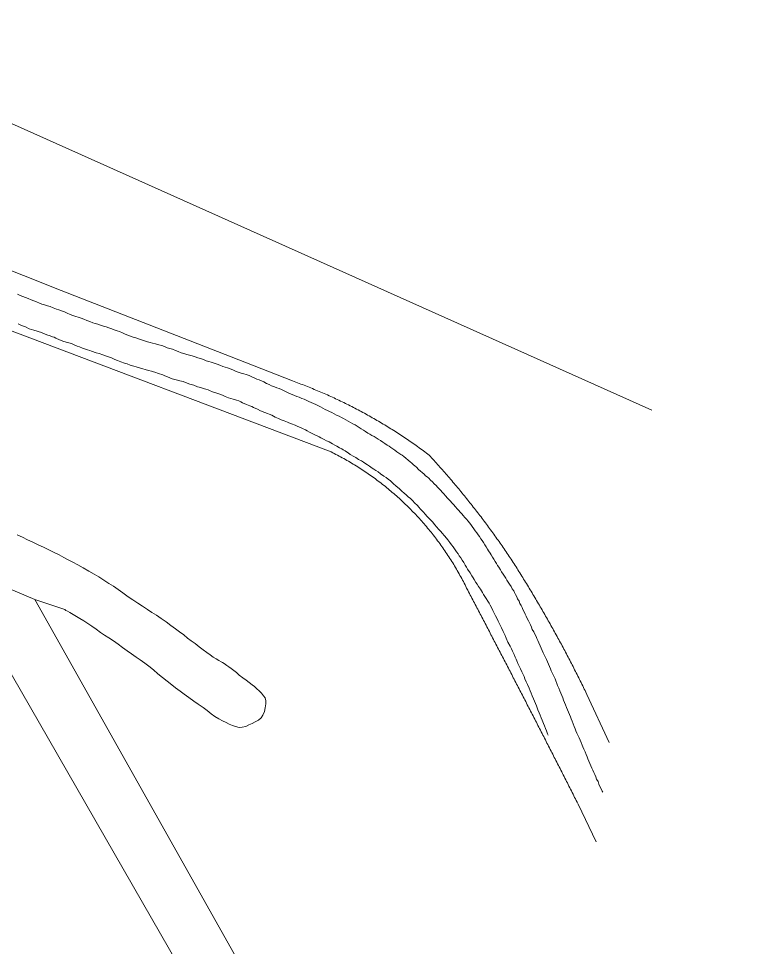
# Model space of a CAD drawing. Header units: inches. Extents: x 610851 to 630254, y 1234683 to 1264905.
# Drawn here: x 622867.75 to 622876.12, y 1246146.53 to 1246157.34 of the extents above; entities that cross this region are included whole.
import ezdxf

# ---------------------------------------------------------------- set-up
doc = ezdxf.new("R2010")
doc.units = ezdxf.units.IN
doc.header["$MEASUREMENT"] = 0
doc.layers.add('Level 50', color=7, linetype='Continuous', lineweight=0)
doc.layers.add('Level 7', color=7, linetype='Continuous', lineweight=0)
doc.styles.add('Styletxt', font='txt.shx')
doc.dimstyles.new('STANDARD-Linear', dxfattribs={"dimtxt": 1.5, "dimasz": 1.13, "dimexe": 0.125, "dimexo": 0.000625, "dimgap": 0.3, "dimtad": 1, "dimzin": 7, "dimdsep": 46, "dimtxsty": 'Styletxt', "dimsah": 1, "dimcen": 2.5, "dimclrd": 1, "dimclre": 1, "dimclrt": 2, "dimaunit": 1, "dimadec": 7, "dimazin": 0, "dimtfac": 1, "dimtofl": 0, "dimtmove": 1, "dimatfit": 3, "dimfxl": 1, "dimtolj": 1, "dimtzin": 0, "dimarcsym": 0})

msp = doc.modelspace()

# ---------------------------------------------------------------- linework, layer by layer
at = {"layer": 'Level 50', "color": 7, "flags": 128}
for points in [[(622875.11637, 1246152.78511), (622866.0755, 1246156.83143)], [(622871.6341, 1246142.59272), (622871.82875, 1246143.6678), (622867.9427, 1246150.58229), (622867.9427, 1246150.58229), (622863.59376, 1246152.42061), (622863.59376, 1246152.42061), (622861.26983, 1246153.40301), (622861.9691, 1246156.10007)], [(622870.95719, 1246142.67729), (622871.11819, 1246143.56829), (622869.83618, 1246145.93522), (622867.45402, 1246150.08176), (622857.93416, 1246154.13657), (622855.26937, 1246155.40654)], [(622865.59682, 1246155.23251), (622868.24936, 1246154.17454), (622870.22423, 1246153.40629), (622870.93785, 1246153.12456), (622870.93785, 1246153.12456), (622870.95755, 1246153.11739), (622870.97725, 1246153.11023), (622870.99694, 1246153.10306), (622871.01617, 1246153.09553), (622871.03587, 1246153.08836), (622871.0551, 1246153.08084), (622871.07474, 1246153.07326), (622871.09439, 1246153.06568), (622871.11356, 1246153.05773), (622871.13279, 1246153.05021), (622871.15239, 1246153.04221), (622871.17156, 1246153.03427), (622871.19074, 1246153.02633), (622871.21033, 1246153.01834), (622871.22951, 1246153.01039), (622871.24868, 1246153.00245), (622871.26781, 1246152.9941), (622871.28693, 1246152.98574), (622871.30605, 1246152.97739), (622871.32518, 1246152.96903), (622871.3443, 1246152.96068), (622871.36337, 1246152.95191), (622871.38249, 1246152.94355), (622871.40156, 1246152.93478), (622871.42022, 1246152.92607), (622871.43929, 1246152.9173), (622871.45831, 1246152.90812), (622871.47696, 1246152.8994), (622871.49598, 1246152.89022), (622871.51458, 1246152.88109), (622871.53324, 1246152.87237), (622871.5522, 1246152.86277), (622871.5708, 1246152.85364), (622871.58941, 1246152.84451), (622871.60796, 1246152.83497), (622871.62651, 1246152.82543), (622871.64547, 1246152.81583), (622871.66402, 1246152.80629), (622871.68215, 1246152.79679), (622871.7007, 1246152.78725), (622871.7192, 1246152.77729), (622871.7377, 1246152.76734), (622871.75619, 1246152.75738), (622871.77427, 1246152.74747), (622871.79277, 1246152.73752), (622871.81085, 1246152.72761), (622871.8293, 1246152.71724), (622871.84732, 1246152.70692), (622871.86535, 1246152.6966), (622871.8838, 1246152.68623), (622871.90182, 1246152.67591), (622871.91985, 1246152.66559), (622871.93783, 1246152.65486), (622871.95586, 1246152.64454), (622871.97383, 1246152.63381), (622871.99181, 1246152.62308), (622872.00937, 1246152.6124), (622872.02729, 1246152.60125), (622872.04527, 1246152.59052), (622872.04527, 1246152.59052), (622872.06278, 1246152.57943), (622872.08075, 1246152.5687), (622872.09826, 1246152.5576), (622872.11572, 1246152.5461), (622872.13364, 1246152.53495), (622872.15115, 1246152.52386), (622872.1686, 1246152.51235), (622872.18611, 1246152.50126), (622872.20356, 1246152.48975), (622872.22102, 1246152.47824), (622872.23842, 1246152.46632), (622872.25546, 1246152.45487), (622872.27292, 1246152.44336), (622872.29032, 1246152.43144), (622872.3073, 1246152.41957), (622872.32471, 1246152.40765), (622872.34169, 1246152.39579), (622872.35868, 1246152.38392), (622872.37562, 1246152.37164), (622872.3926, 1246152.35977), (622872.40954, 1246152.34749), (622872.42647, 1246152.33521), (622872.44341, 1246152.32292), (622872.46034, 1246152.31064), (622872.47727, 1246152.29836), (622872.49374, 1246152.28572), (622872.52678, 1246152.26126), (622872.52678, 1246152.26126), (622872.54075, 1246152.24558), (622872.55478, 1246152.2303), (622872.5688, 1246152.21503), (622872.58277, 1246152.19934), (622872.5968, 1246152.18407), (622872.61077, 1246152.16838), (622872.62479, 1246152.15311), (622872.63876, 1246152.13742), (622872.65232, 1246152.12179), (622872.66629, 1246152.1061), (622872.68026, 1246152.09041), (622872.69381, 1246152.07478), (622872.70779, 1246152.05909), (622872.72134, 1246152.04346), (622872.73484, 1246152.02741), (622872.7484, 1246152.01178), (622872.76232, 1246151.99568), (622872.77588, 1246151.98004), (622872.78938, 1246151.96399), (622872.80294, 1246151.94836), (622872.81644, 1246151.93231), (622872.82953, 1246151.91632), (622872.84303, 1246151.90027), (622872.85653, 1246151.88422), (622872.86962, 1246151.86823), (622872.88313, 1246151.85218), (622872.89622, 1246151.83619), (622872.90967, 1246151.81972), (622872.92276, 1246151.80373), (622872.93579, 1246151.78732), (622872.94888, 1246151.77133), (622872.96192, 1246151.75492), (622872.97501, 1246151.73892), (622872.98804, 1246151.72252), (622873.00108, 1246151.70611), (622873.01411, 1246151.6897), (622873.02715, 1246151.67329), (622873.03977, 1246151.65693), (622873.05281, 1246151.64053), (622873.06584, 1246151.62412), (622873.07847, 1246151.60776), (622873.09103, 1246151.59099), (622873.10407, 1246151.57459), (622873.11664, 1246151.55782), (622873.12926, 1246151.54146), (622873.14183, 1246151.52469), (622873.1544, 1246151.50792), (622873.16697, 1246151.49115), (622873.17959, 1246151.4748), (622873.19174, 1246151.45808), (622873.20431, 1246151.44131), (622873.21688, 1246151.42455), (622873.22898, 1246151.40742), (622873.24155, 1246151.39065), (622873.25371, 1246151.37393), (622873.26586, 1246151.35722), (622873.27838, 1246151.34003), (622873.29053, 1246151.32332), (622873.30263, 1246151.30619), (622873.31473, 1246151.28906), (622873.32689, 1246151.27234), (622873.33899, 1246151.25521), (622873.35068, 1246151.23814), (622873.36278, 1246151.22101), (622873.37488, 1246151.20388), (622873.38657, 1246151.1868), (622873.39867, 1246151.16967), (622873.4103, 1246151.15218), (622873.42199, 1246151.1351), (622873.43409, 1246151.11797), (622873.44573, 1246151.10048), (622873.44573, 1246151.10048), (622873.45741, 1246151.08341), (622873.48074, 1246151.04884), (622873.48074, 1246151.04884), (622873.49196, 1246151.0314), (622873.50312, 1246151.01355), (622873.51434, 1246150.99612), (622873.52551, 1246150.97826), (622873.53673, 1246150.96083), (622873.54795, 1246150.94339), (622873.55912, 1246150.92554), (622873.56987, 1246150.90774), (622873.58109, 1246150.89031), (622873.59226, 1246150.87245), (622873.60301, 1246150.85466), (622873.61418, 1246150.83681), (622873.62498, 1246150.81942), (622873.63615, 1246150.80157), (622873.6469, 1246150.78377), (622873.65807, 1246150.76592), (622873.66882, 1246150.74813), (622873.67957, 1246150.73033), (622873.69033, 1246150.71253), (622873.70149, 1246150.69468), (622873.71219, 1246150.67647), (622873.72295, 1246150.65867), (622873.7337, 1246150.64087), (622873.74404, 1246150.62313), (622873.75474, 1246150.60492), (622873.76549, 1246150.58712), (622873.77619, 1246150.56891), (622873.78694, 1246150.55111), (622873.79723, 1246150.53295), (622873.80798, 1246150.51515), (622873.81827, 1246150.497), (622873.82902, 1246150.4792), (622873.83931, 1246150.46104), (622873.84959, 1246150.44288), (622873.86029, 1246150.42467), (622873.87063, 1246150.40693), (622873.88091, 1246150.38877), (622873.8912, 1246150.37061), (622873.90149, 1246150.35245), (622873.91177, 1246150.33429), (622873.92206, 1246150.31613), (622873.93234, 1246150.29798), (622873.94258, 1246150.2794), (622873.95286, 1246150.26125), (622873.96273, 1246150.24314), (622873.97302, 1246150.22498), (622873.9833, 1246150.20682), (622873.99312, 1246150.18831), (622874.00341, 1246150.17015), (622874.01323, 1246150.15163), (622874.02351, 1246150.13347), (622874.03333, 1246150.11495), (622874.0432, 1246150.09685), (622874.05302, 1246150.07833), (622874.0633, 1246150.06017), (622874.07312, 1246150.04165), (622874.08294, 1246150.02313), (622874.09276, 1246150.00461), (622874.10263, 1246149.98651), (622874.11204, 1246149.96804), (622874.12185, 1246149.94952), (622874.13167, 1246149.931), (622874.14149, 1246149.91249), (622874.1509, 1246149.89402), (622874.16071, 1246149.8755), (622874.17012, 1246149.85704), (622874.17994, 1246149.83852), (622874.18934, 1246149.82005), (622874.19911, 1246149.80112), (622874.20851, 1246149.78265), (622874.21791, 1246149.76419), (622874.22732, 1246149.74572), (622874.23667, 1246149.72684), (622874.24607, 1246149.70838), (622874.25542, 1246149.6895), (622874.26483, 1246149.67103), (622874.27418, 1246149.65215), (622874.28358, 1246149.63369), (622874.29294, 1246149.61481), (622874.30193, 1246149.5964), (622874.31128, 1246149.57752), (622874.32021, 1246149.55869), (622874.32956, 1246149.53981), (622874.33855, 1246149.5214), (622874.34791, 1246149.50252), (622874.3608, 1246149.47519), (622874.61828, 1246148.91885)], [(622874.54396, 1246148.34197), (622874.5389, 1246148.3522), (622874.52596, 1246148.37911), (622874.5126, 1246148.40608), (622874.50105, 1246148.43408), (622874.48956, 1246148.4625), (622874.47368, 1246148.49274), (622874.46472, 1246148.51788), (622874.45177, 1246148.5448), (622874.44135, 1246148.56844), (622874.42799, 1246148.59541), (622874.41757, 1246148.61906), (622874.40603, 1246148.64706), (622874.39267, 1246148.67403), (622874.38118, 1246148.70244), (622874.37222, 1246148.72759), (622874.3618, 1246148.75123), (622874.35025, 1246148.77923), (622874.33877, 1246148.80765), (622874.32475, 1246148.83933), (622874.31321, 1246148.86733), (622874.3049, 1246148.88776), (622874.29341, 1246148.91617), (622874.28187, 1246148.94417), (622874.26892, 1246148.97109), (622874.25491, 1246149.00277), (622874.24407, 1246149.02647), (622874.23258, 1246149.05488), (622874.22469, 1246149.07526), (622874.21315, 1246149.10326), (622874.19913, 1246149.13494), (622874.18904, 1246149.16444), (622874.17756, 1246149.19285), (622874.16854, 1246149.21758), (622874.15957, 1246149.24272), (622874.14663, 1246149.26964), (622874.13514, 1246149.29805), (622874.1236, 1246149.32605), (622874.11211, 1246149.35446), (622874.10062, 1246149.38288), (622874.08907, 1246149.41088), (622874.08011, 1246149.43602), (622874.06857, 1246149.46402), (622874.05708, 1246149.49243), (622874.04559, 1246149.52085), (622874.03404, 1246149.54884), (622874.02003, 1246149.58053), (622874.01107, 1246149.60567), (622873.99952, 1246149.63367), (622873.99056, 1246149.65881), (622873.97467, 1246149.68905), (622873.96066, 1246149.72074), (622873.94659, 1246149.75201), (622873.93617, 1246149.77565), (622873.92721, 1246149.8008), (622873.91567, 1246149.8288), (622873.90231, 1246149.85577), (622873.88936, 1246149.88268), (622873.87353, 1246149.91334), (622873.8627, 1246149.93704), (622873.85228, 1246149.96069), (622873.84074, 1246149.98869), (622873.82925, 1246150.0171), (622873.81589, 1246150.04407), (622873.80187, 1246150.07575), (622873.80187, 1246150.07575), (622873.78893, 1246150.10267), (622873.77991, 1246150.1274), (622873.76949, 1246150.15105), (622873.75613, 1246150.17802), (622873.74277, 1246150.20499), (622873.72549, 1246150.23415), (622873.71507, 1246150.25779), (622873.70353, 1246150.28579), (622873.69269, 1246150.30949), (622873.68227, 1246150.33314), (622873.66751, 1246150.35903), (622873.65415, 1246150.386), (622873.64373, 1246150.40964), (622873.63037, 1246150.43661), (622873.61743, 1246150.46353), (622873.60701, 1246150.48718), (622873.59617, 1246150.51088), (622873.58141, 1246150.53677), (622873.57099, 1246150.56041), (622873.55511, 1246150.59066), (622873.54469, 1246150.6143), (622873.53133, 1246150.64127), (622873.51904, 1246150.66348), (622873.50928, 1246150.68241), (622873.49306, 1246150.7068), (622873.4783, 1246150.73269), (622873.45915, 1246150.76041), (622873.44686, 1246150.78261), (622873.43064, 1246150.807), (622873.41835, 1246150.82921), (622873.40172, 1246150.85365), (622873.38509, 1246150.8781), (622873.36888, 1246150.90249), (622873.35412, 1246150.92838), (622873.33496, 1246150.9561), (622873.32122, 1246150.97681), (622873.30898, 1246150.99943), (622873.29235, 1246151.02387), (622873.27754, 1246151.04935), (622873.26278, 1246151.07524), (622873.24615, 1246151.09968), (622873.23427, 1246151.12183), (622873.21765, 1246151.14628), (622873.20536, 1246151.16848), (622873.1906, 1246151.19437), (622873.17397, 1246151.21882), (622873.15775, 1246151.24321), (622873.14107, 1246151.26724), (622873.12738, 1246151.28837), (622873.11075, 1246151.31281), (622873.09706, 1246151.33393), (622873.07897, 1246151.35688), (622873.06234, 1246151.38133), (622873.04426, 1246151.40428), (622873.0251, 1246151.432), (622873.00959, 1246151.45209), (622872.99403, 1246151.47177), (622872.97847, 1246151.49145), (622872.96044, 1246151.51481), (622872.9409, 1246151.53627), (622872.921, 1246151.55819), (622872.90544, 1246151.57787), (622872.88848, 1246151.59647), (622872.8711, 1246151.61512), (622872.85115, 1246151.63663), (622872.83166, 1246151.6585), (622872.81105, 1246151.68472), (622872.79115, 1246151.70664), (622872.77378, 1246151.72529), (622872.75681, 1246151.74389), (622872.73938, 1246151.76212), (622872.71737, 1246151.78726), (622872.69747, 1246151.80919), (622872.67752, 1246151.83069), (622872.66056, 1246151.84929), (622872.64066, 1246151.87121), (622872.62369, 1246151.88981), (622872.60626, 1246151.90805), (622872.58491, 1246151.92847), (622872.56542, 1246151.95034), (622872.54365, 1246151.97082), (622872.5223, 1246151.99125), (622872.50352, 1246152.00882), (622872.48576, 1246152.0212), (622872.46692, 1246152.03836), (622872.44375, 1246152.05776), (622872.42492, 1246152.07491), (622872.40357, 1246152.09534), (622872.37969, 1246152.11904), (622872.36085, 1246152.13619), (622872.34273, 1246152.14905), (622872.3239, 1246152.1662), (622872.30507, 1246152.18336), (622872.28231, 1246152.2027), (622872.25656, 1246152.22495), (622872.23339, 1246152.24435), (622872.21129, 1246152.25898), (622872.19605, 1246152.2681), (622872.17395, 1246152.28273), (622872.17395, 1246152.28273), (622872.15185, 1246152.29736), (622872.12867, 1246152.31676), (622872.10405, 1246152.33466), (622872.08194, 1246152.34929), (622872.05979, 1246152.36351), (622872.03769, 1246152.37814), (622872.01124, 1246152.39501), (622871.98662, 1246152.41291), (622871.96012, 1246152.42937), (622871.93409, 1246152.44619), (622871.91199, 1246152.46082), (622871.88549, 1246152.47728), (622871.86012, 1246152.48939), (622871.83802, 1246152.50402), (622871.81405, 1246152.51721), (622871.7876, 1246152.53408), (622871.76298, 1246152.55198), (622871.73689, 1246152.56839), (622871.71438, 1246152.58307), (622871.69082, 1246152.59621), (622871.66438, 1246152.61308), (622871.63895, 1246152.62477), (622871.61251, 1246152.64164), (622871.58461, 1246152.65702), (622871.55671, 1246152.6724), (622871.52876, 1246152.68736), (622871.50737, 1246152.69769), (622871.47947, 1246152.71307), (622871.4497, 1246152.727), (622871.42181, 1246152.74238), (622871.39385, 1246152.75735), (622871.36848, 1246152.76945), (622871.34311, 1246152.78156), (622871.31773, 1246152.79366), (622871.28942, 1246152.80909), (622871.26147, 1246152.82406), (622871.23357, 1246152.83943), (622871.2082, 1246152.85154), (622871.18096, 1246152.8622), (622871.15558, 1246152.87431), (622871.12834, 1246152.88497), (622871.10297, 1246152.89708), (622871.07361, 1246152.91096), (622871.04456, 1246152.9206), (622871.0152, 1246152.93448), (622870.98656, 1246152.94406), (622870.95932, 1246152.95472), (622870.93207, 1246152.96539), (622870.90277, 1246152.97968), (622870.87114, 1246152.99218), (622870.8389, 1246153.0098), (622870.80955, 1246153.02368), (622870.7823, 1246153.03434), (622870.75506, 1246153.045), (622870.72642, 1246153.05459), (622870.69519, 1246153.06702), (622870.66548, 1246153.08137), (622870.63571, 1246153.09531), (622870.60529, 1246153.11396), (622870.57805, 1246153.12462), (622870.55122, 1246153.13523), (622870.52258, 1246153.14481), (622870.49281, 1246153.15875), (622870.46304, 1246153.17268), (622870.43187, 1246153.18553), (622870.4007, 1246153.19839), (622870.37019, 1246153.20653), (622870.33968, 1246153.21467), (622870.30705, 1246153.22602), (622870.27547, 1246153.23893), (622870.24425, 1246153.25137), (622870.21308, 1246153.26422), (622870.1815, 1246153.27713), (622870.15532, 1246153.28302), (622870.12668, 1246153.29261), (622870.09299, 1246153.30873), (622870.05995, 1246153.32014), (622870.02691, 1246153.33155), (622869.99242, 1246153.34146), (622869.96377, 1246153.35105), (622869.93326, 1246153.35919), (622869.90209, 1246153.37204), (622869.86905, 1246153.38345), (622869.83854, 1246153.39159), (622869.80591, 1246153.40295), (622869.77035, 1246153.41763), (622869.73984, 1246153.42577), (622869.70792, 1246153.43282), (622869.67302, 1246153.44279), (622869.64292, 1246153.45088), (622869.60735, 1246153.46556), (622869.57618, 1246153.47841), (622869.54062, 1246153.49309), (622869.51156, 1246153.50273), (622869.48146, 1246153.51081), (622869.44983, 1246153.52331), (622869.41726, 1246153.53508), (622869.38235, 1246153.54504), (622869.34604, 1246153.55393), (622869.34604, 1246153.55393), (622869.3116, 1246153.56426), (622869.2815, 1246153.57234), (622869.25099, 1246153.58048), (622869.21795, 1246153.59189), (622869.18346, 1246153.60181), (622869.1486, 1246153.61219), (622869.11598, 1246153.62355), (622869.08692, 1246153.63318), (622869.0543, 1246153.64454), (622869.02266, 1246153.65703), (622868.99149, 1246153.66988), (622868.96032, 1246153.68274), (622868.92616, 1246153.6985), (622868.89752, 1246153.70808), (622868.86448, 1246153.71949), (622868.83584, 1246153.72907), (622868.8028, 1246153.74049), (622868.77157, 1246153.75292), (622868.73966, 1246153.75998), (622868.70662, 1246153.77139), (622868.67358, 1246153.7828), (622868.64348, 1246153.79089), (622868.61484, 1246153.80047), (622868.58073, 1246153.81665), (622868.54769, 1246153.82806), (622868.51213, 1246153.84274), (622868.48091, 1246153.85518), (622868.44647, 1246153.86551), (622868.41783, 1246153.87509), (622868.38292, 1246153.88506), (622868.35175, 1246153.89791), (622868.31619, 1246153.91259), (622868.28642, 1246153.92652), (622868.25338, 1246153.93793), (622868.22076, 1246153.94929), (622868.19211, 1246153.95887), (622868.15655, 1246153.97355), (622868.12099, 1246153.98824), (622868.08795, 1246153.99965), (622868.0531, 1246154.01003), (622868.023, 1246154.01811), (622867.99435, 1246154.0277), (622867.96019, 1246154.04346), (622867.92902, 1246154.05631), (622867.89785, 1246154.06916), (622867.86622, 1246154.08166), (622867.83505, 1246154.09451), (622867.80388, 1246154.10736), (622867.77266, 1246154.1198), (622867.74108, 1246154.13271)], [(622867.45038, 1246153.7872), (622871.38612, 1246152.2988), (622871.38612, 1246152.2988), (622871.40467, 1246152.28925), (622871.42363, 1246152.27966), (622871.44177, 1246152.27016), (622871.46032, 1246152.26062), (622871.47882, 1246152.25066), (622871.49736, 1246152.24112), (622871.51539, 1246152.2308), (622871.53389, 1246152.22084), (622871.55192, 1246152.21052), (622871.56995, 1246152.20021), (622871.58839, 1246152.18983), (622871.60637, 1246152.1791), (622871.62434, 1246152.16837), (622871.6419, 1246152.15769), (622871.65988, 1246152.14696), (622871.67739, 1246152.13587), (622871.69531, 1246152.12472), (622871.71282, 1246152.11363), (622871.73033, 1246152.10253), (622871.74778, 1246152.09103), (622871.76523, 1246152.07952), (622871.78264, 1246152.0676), (622871.80009, 1246152.05609), (622871.81708, 1246152.04422), (622871.83407, 1246152.03236), (622871.85147, 1246152.02044), (622871.8684, 1246152.00815), (622871.88534, 1246151.99587), (622871.90186, 1246151.98364), (622871.91879, 1246151.97136), (622871.93526, 1246151.95872), (622871.95214, 1246151.94603), (622871.96861, 1246151.93338), (622871.98502, 1246151.92033), (622872.00149, 1246151.90769), (622872.0179, 1246151.89463), (622872.03385, 1246151.88121), (622872.05026, 1246151.86816), (622872.06621, 1246151.85474), (622872.08215, 1246151.84132), (622872.0981, 1246151.82791), (622872.11405, 1246151.81449), (622872.12953, 1246151.80071), (622872.14542, 1246151.78688), (622872.1609, 1246151.7731), (622872.1609, 1246151.7731), (622872.17632, 1246151.75891), (622872.19175, 1246151.74472), (622872.20717, 1246151.73053), (622872.22219, 1246151.71639), (622872.23761, 1246151.7022), (622872.25257, 1246151.68765), (622872.26753, 1246151.6731), (622872.28249, 1246151.65855), (622872.29739, 1246151.64358), (622872.31194, 1246151.62908), (622872.32643, 1246151.61417), (622872.34092, 1246151.59926), (622872.35536, 1246151.58393), (622872.36985, 1246151.56902), (622872.38429, 1246151.55369), (622872.39831, 1246151.53842), (622872.41233, 1246151.52314), (622872.4263, 1246151.50746), (622872.44027, 1246151.49177), (622872.4543, 1246151.4765), (622872.4678, 1246151.46045), (622872.48136, 1246151.44481), (622872.49486, 1246151.42877), (622872.50837, 1246151.41272), (622872.52187, 1246151.39667), (622872.53496, 1246151.38068), (622872.54805, 1246151.36468), (622872.56108, 1246151.34827), (622872.57412, 1246151.33187), (622872.58674, 1246151.31551), (622872.59972, 1246151.29869), (622872.61235, 1246151.28233), (622872.62491, 1246151.26556), (622872.63748, 1246151.24879), (622872.64964, 1246151.23208), (622872.66174, 1246151.21495), (622872.67389, 1246151.19823), (622872.686, 1246151.1811), (622872.6981, 1246151.16397), (622872.70978, 1246151.1469), (622872.72142, 1246151.12941), (622872.73311, 1246151.11233), (622872.74474, 1246151.09484), (622872.75596, 1246151.0774), (622872.76759, 1246151.05991), (622872.77876, 1246151.04206), (622872.78957, 1246151.02468), (622872.80073, 1246151.00683), (622872.81149, 1246150.98903), (622872.82224, 1246150.97123), (622872.83294, 1246150.95302), (622872.84369, 1246150.93522), (622872.85398, 1246150.91707), (622872.86426, 1246150.89891), (622872.87455, 1246150.88075), (622872.88483, 1246150.86259), (622872.89471, 1246150.84449), (622872.90494, 1246150.82591), (622872.91476, 1246150.8074), (622872.92416, 1246150.78893), (622872.93398, 1246150.77041), (622872.94338, 1246150.75195), (622872.95273, 1246150.73307), (622872.96214, 1246150.7146), (622872.97442, 1246150.68903), (622872.97442, 1246150.68903), (622872.98423, 1246150.67051), (622872.99364, 1246150.65205), (622873.00346, 1246150.63353), (622873.01327, 1246150.61501), (622873.02268, 1246150.59654), (622873.0325, 1246150.57802), (622873.04237, 1246150.55992), (622873.05177, 1246150.54145), (622873.06159, 1246150.52294), (622873.07141, 1246150.50442), (622873.08123, 1246150.4859), (622873.09063, 1246150.46743), (622873.10045, 1246150.44891), (622873.11027, 1246150.43039), (622873.11967, 1246150.41193), (622873.12949, 1246150.39341), (622873.1389, 1246150.37494), (622873.14871, 1246150.35643), (622873.15853, 1246150.33791), (622873.16799, 1246150.31986), (622873.17781, 1246150.30134), (622873.18763, 1246150.28282), (622873.19703, 1246150.26435), (622873.20685, 1246150.24583), (622873.21625, 1246150.22737), (622873.22607, 1246150.20885), (622873.23589, 1246150.19033), (622873.24529, 1246150.17186), (622873.25511, 1246150.15335), (622873.26452, 1246150.13488), (622873.27434, 1246150.11636), (622873.28415, 1246150.09784), (622873.29356, 1246150.07938), (622873.29356, 1246150.07938), (622873.30338, 1246150.06086), (622873.31278, 1246150.04239), (622873.3226, 1246150.02387), (622873.332, 1246150.00541), (622873.34182, 1246149.98689), (622873.35123, 1246149.96842), (622873.36104, 1246149.9499), (622873.37086, 1246149.93139), (622873.38027, 1246149.91292), (622873.39009, 1246149.8944), (622873.39949, 1246149.87594), (622873.40931, 1246149.85742), (622873.41871, 1246149.83895), (622873.42853, 1246149.82043), (622873.43793, 1246149.80197), (622873.4477, 1246149.78303), (622873.4571, 1246149.76457), (622873.46692, 1246149.74605), (622873.47633, 1246149.72758), (622873.48573, 1246149.70912), (622873.49555, 1246149.6906), (622873.50495, 1246149.67213), (622873.51477, 1246149.65362), (622873.52418, 1246149.63515), (622873.53399, 1246149.61663), (622873.5434, 1246149.59817), (622873.55322, 1246149.57965), (622873.56262, 1246149.56118), (622873.57203, 1246149.54272), (622873.58179, 1246149.52378), (622873.5912, 1246149.50532), (622873.60101, 1246149.4868), (622873.61042, 1246149.46833), (622873.61982, 1246149.44987), (622873.62964, 1246149.43135), (622873.63904, 1246149.41288), (622873.64886, 1246149.39436), (622873.65827, 1246149.3759), (622873.66762, 1246149.35702), (622873.67744, 1246149.3385), (622873.68684, 1246149.32004), (622873.69625, 1246149.30157), (622873.70606, 1246149.28305), (622873.71547, 1246149.26459), (622873.72529, 1246149.24607), (622873.73464, 1246149.22719), (622873.74404, 1246149.20872), (622873.75386, 1246149.1902), (622873.76326, 1246149.17174), (622873.77267, 1246149.15327), (622873.78207, 1246149.13481), (622873.79184, 1246149.11587), (622873.80124, 1246149.09741), (622873.81065, 1246149.07894), (622873.82046, 1246149.06042), (622873.82987, 1246149.04196), (622873.83927, 1246149.02349), (622873.84904, 1246149.00456), (622873.85844, 1246148.98609), (622873.86785, 1246148.96763), (622873.87725, 1246148.94916), (622873.88707, 1246148.93064), (622873.89642, 1246148.91176), (622873.90583, 1246148.8933), (622873.91523, 1246148.87483), (622873.92505, 1246148.85631), (622873.9344, 1246148.83744), (622873.9438, 1246148.81897), (622873.95321, 1246148.8005), (622873.96261, 1246148.78204), (622873.97243, 1246148.76352), (622873.98178, 1246148.74464), (622873.99119, 1246148.72617), (622874.00059, 1246148.70771), (622874.00999, 1246148.68924), (622874.01976, 1246148.67031), (622874.02916, 1246148.65185), (622874.03857, 1246148.63338), (622874.04792, 1246148.6145), (622874.05732, 1246148.59603), (622874.06714, 1246148.57752), (622874.07655, 1246148.55905), (622874.0859, 1246148.54017), (622874.0953, 1246148.52171), (622874.10471, 1246148.50324), (622874.11411, 1246148.48477), (622874.12346, 1246148.46589), (622874.13328, 1246148.44738), (622874.14268, 1246148.42891), (622874.15203, 1246148.41003), (622874.16144, 1246148.39157), (622874.17084, 1246148.3731), (622874.18019, 1246148.35422), (622874.1896, 1246148.33575), (622874.199, 1246148.31729), (622874.20835, 1246148.29841), (622874.21776, 1246148.27994), (622874.22758, 1246148.26143), (622874.23693, 1246148.24255), (622874.23693, 1246148.24255), (622874.24633, 1246148.22408), (622874.25805, 1246148.20069), (622874.46939, 1246147.76309)], [(622873.9097, 1246149.00179), (622873.90185, 1246149.01922), (622873.89033, 1246149.05395), (622873.88012, 1246149.07925), (622873.86901, 1246149.11056), (622873.85592, 1246149.1396), (622873.84022, 1246149.17781), (622873.82873, 1246149.20623), (622873.81719, 1246149.23423), (622873.8057, 1246149.26264), (622873.79164, 1246149.29728), (622873.78268, 1246149.32242), (622873.7737, 1246149.3442), (622873.76216, 1246149.37219), (622873.75067, 1246149.40061), (622873.74107, 1246149.42415), (622873.72403, 1246149.46169), (622873.71358, 1246149.49166), (622873.70209, 1246149.52007), (622873.68792, 1246149.55051), (622873.66995, 1246149.5907), (622873.65593, 1246149.62238), (622873.64022, 1246149.65723), (622873.62978, 1246149.6872), (622873.61627, 1246149.71629), (622873.60497, 1246149.73963), (622873.58677, 1246149.7748), (622873.57199, 1246149.807), (622873.55926, 1246149.83557), (622873.54587, 1246149.86886), (622873.53853, 1246149.88706), (622873.52749, 1246149.9091), (622873.51347, 1246149.94079), (622873.49482, 1246149.97896), (622873.48438, 1246150.00892), (622873.4701, 1246150.03854), (622873.44263, 1246150.08668), (622873.42205, 1246150.13268), (622873.41056, 1246150.1611), (622873.40203, 1246150.17987), (622873.3861, 1246150.2097), (622873.36575, 1246150.25103), (622873.35533, 1246150.27468), (622873.34434, 1246150.29714), (622873.32908, 1246150.32898), (622873.31594, 1246150.35761), (622873.29758, 1246150.39153), (622873.28382, 1246150.42192), (622873.26835, 1246150.45211), (622873.25588, 1246150.47939), (622873.23737, 1246150.51544), (622873.22265, 1246150.53838), (622873.20851, 1246150.5625), (622873.18766, 1246150.59339), (622873.1747, 1246150.61694), (622873.15807, 1246150.64138), (622873.14578, 1246150.66359), (622873.12143, 1246150.69997), (622873.09842, 1246150.73366), (622873.08432, 1246150.7582), (622873.07089, 1246150.77802), (622873.04803, 1246150.81295), (622873.03641, 1246150.83381), (622873.02231, 1246150.85498), (622873.00163, 1246150.89047), (622872.97394, 1246150.93359), (622872.9617, 1246150.95621), (622872.94549, 1246150.98061), (622872.92775, 1246151.01277), (622872.9103, 1246151.04069), (622872.89367, 1246151.06513), (622872.87638, 1246151.09093), (622872.86227, 1246151.1121), (622872.84606, 1246151.1365), (622872.82128, 1246151.16957), (622872.80465, 1246151.19401), (622872.7877, 1246151.21598), (622872.76855, 1246151.24369), (622872.74361, 1246151.27552), (622872.72805, 1246151.2952), (622872.70465, 1246151.32262), (622872.67737, 1246151.35265), (622872.66295, 1246151.37134), (622872.63634, 1246151.40002), (622872.61531, 1246151.42293), (622872.58809, 1246151.45337), (622872.56748, 1246151.47959), (622872.54051, 1246151.50873), (622872.52355, 1246151.52733), (622872.5039, 1246151.54796), (622872.4804, 1246151.57455), (622872.46163, 1246151.59549), (622872.44317, 1246151.61554), (622872.4258, 1246151.63419), (622872.40631, 1246151.65606), (622872.39043, 1246151.67326), (622872.35685, 1246151.70662), (622872.35685, 1246151.70662), (622872.33695, 1246151.72854), (622872.32344, 1246151.74122), (622872.30471, 1246151.75921), (622872.28582, 1246151.77258), (622872.2576, 1246151.79852), (622872.23442, 1246151.81792), (622872.20729, 1246151.84246), (622872.18144, 1246151.86725), (622872.15978, 1246151.88856), (622872.14279, 1246151.90042), (622872.10931, 1246151.93125), (622872.09574, 1246151.94352), (622872.0752, 1246151.96047), (622872.0495, 1246151.98314), (622872.02549, 1246151.99928), (622871.99833, 1246152.01709), (622871.96151, 1246152.04161), (622871.93297, 1246152.06507), (622871.90632, 1246152.08365), (622871.88422, 1246152.09828), (622871.8648, 1246152.11088), (622871.83294, 1246152.1314), (622871.8079, 1246152.14935), (622871.79039, 1246152.16045), (622871.76116, 1246152.17852), (622871.73905, 1246152.19315), (622871.7035, 1246152.2112), (622871.67211, 1246152.23207), (622871.65129, 1246152.24359), (622871.60925, 1246152.27005), (622871.58462, 1246152.28795), (622871.56401, 1246152.30113), (622871.54888, 1246152.31107), (622871.52806, 1246152.32259), (622871.51097, 1246152.33363), (622871.48554, 1246152.34533), (622871.4513, 1246152.36699), (622871.43167, 1246152.37794), (622871.40372, 1246152.3929), (622871.38408, 1246152.40384), (622871.36264, 1246152.41376), (622871.33474, 1246152.42914), (622871.30497, 1246152.44307), (622871.26881, 1246152.46288), (622871.24918, 1246152.47383), (622871.23212, 1246152.48192), (622871.20675, 1246152.49402), (622871.173, 1246152.50973), (622871.13642, 1246152.5296), (622871.10853, 1246152.54497), (622871.0889, 1246152.55592), (622871.05411, 1246152.57008), (622871.02873, 1246152.58219), (622871.00149, 1246152.59285), (622870.96702, 1246152.60949), (622870.92644, 1246152.6244), (622870.89667, 1246152.63834), (622870.8777, 1246152.64457), (622870.84167, 1246152.65889), (622870.80522, 1246152.67326), (622870.77432, 1246152.68818), (622870.7355, 1246152.70371), (622870.69536, 1246152.72529), (622870.66466, 1246152.7385), (622870.64667, 1246152.74587), (622870.61678, 1246152.75561), (622870.5668, 1246152.77594), (622870.52954, 1246152.79379), (622870.48468, 1246152.81471), (622870.46283, 1246152.82805), (622870.44241, 1246152.83615), (622870.40405, 1246152.84867), (622870.35645, 1246152.87121), (622870.33506, 1246152.88154), (622870.31185, 1246152.89085), (622870.28765, 1246152.89901), (622870.24617, 1246152.91025), (622870.19463, 1246152.92825), (622870.15544, 1246152.94424), (622870.12422, 1246152.95668), (622870.09305, 1246152.96953), (622870.06911, 1246152.9764), (622870.00856, 1246152.99641), (622869.97208, 1246153.01373), (622869.95553, 1246153.01923), (622869.92979, 1246153.02844), (622869.89772, 1246153.03762), (622869.8727, 1246153.0459), (622869.83163, 1246153.05708), (622869.78961, 1246153.07385), (622869.77555, 1246153.07903), (622869.74503, 1246153.08717), (622869.69224, 1246153.10533), (622869.66749, 1246153.11568), (622869.62941, 1246153.12395), (622869.58686, 1246153.13659), (622869.54005, 1246153.14893), (622869.48614, 1246153.17144), (622869.45492, 1246153.18388), (622869.45492, 1246153.18388), (622869.42938, 1246153.19475), (622869.37984, 1246153.2087), (622869.33781, 1246153.22548), (622869.32008, 1246153.23155), (622869.29981, 1246153.23753), (622869.2635, 1246153.24642), (622869.22539, 1246153.25764), (622869.19855, 1246153.26489), (622869.15707, 1246153.27612), (622869.12083, 1246153.28878), (622869.09362, 1246153.2965), (622869.05148, 1246153.30908), (622869.01358, 1246153.32196), (622868.98494, 1246153.33154), (622868.94182, 1246153.34635), (622868.90263, 1246153.36234), (622868.87147, 1246153.3752), (622868.83187, 1246153.39124), (622868.80805, 1246153.4023), (622868.7625, 1246153.41785), (622868.73385, 1246153.42743), (622868.69078, 1246153.44266), (622868.65381, 1246153.45289), (622868.60226, 1246153.4709), (622868.58008, 1246153.47838), (622868.55241, 1246153.48574), (622868.49631, 1246153.50433), (622868.46024, 1246153.5216), (622868.43444, 1246153.53039), (622868.39128, 1246153.54816), (622868.37567, 1246153.55438), (622868.35178, 1246153.56166), (622868.32308, 1246153.57083), (622868.27809, 1246153.5842), (622868.23048, 1246153.60338), (622868.18696, 1246153.62161), (622868.16593, 1246153.63148), (622868.14902, 1246153.63744), (622868.11883, 1246153.64806), (622868.08087, 1246153.66053), (622868.03451, 1246153.67955), (622868.00737, 1246153.69104), (622867.99083, 1246153.69654), (622867.9673, 1246153.70336), (622867.93192, 1246153.71296), (622867.87582, 1246153.73155), (622867.83221, 1246153.75232), (622867.809, 1246153.76162), (622867.77783, 1246153.77448), (622867.74619, 1246153.78697)], [(622867.73762, 1246151.33254), (622867.79715, 1246151.30467), (622867.85622, 1246151.27644), (622867.91716, 1246151.24965), (622867.97921, 1246151.21851), (622868.04267, 1246151.18845), (622868.10613, 1246151.15839), (622868.16814, 1246151.12684), (622868.22328, 1246151.1008), (622868.27913, 1246151.07046), (622868.33094, 1246151.04148), (622868.38468, 1246151.01435), (622868.44048, 1246150.9836), (622868.50506, 1246150.94919), (622868.56772, 1246150.91292), (622868.63085, 1246150.87701), (622868.68524, 1246150.84518), (622868.74469, 1246150.8068), (622868.80408, 1246150.76801), (622868.85701, 1246150.73467), (622868.91212, 1246150.69854), (622868.96571, 1246150.66049), (622869.02875, 1246150.61408), (622869.08239, 1246150.57644), (622869.13786, 1246150.53984), (622869.19332, 1246150.50324), (622869.25089, 1246150.46342), (622869.30383, 1246150.43008), (622869.35823, 1246150.39825), (622869.41187, 1246150.36062), (622869.46986, 1246150.32074), (622869.52416, 1246150.2784), (622869.57776, 1246150.24035), (622869.62308, 1246150.20674), (622869.67234, 1246150.17093), (622869.71868, 1246150.13214), (622869.76107, 1246150.10185), (622869.80634, 1246150.06782), (622869.8542, 1246150.03094), (622869.89947, 1246149.99691), (622869.9404, 1246149.96512), (622869.97881, 1246149.93661), (622870.01428, 1246149.91142), (622870.0491, 1246149.89094), (622870.07994, 1246149.87224), (622870.10783, 1246149.85686), (622870.12489, 1246149.84877), (622870.14452, 1246149.83783), (622870.17601, 1246149.81441), (622870.19811, 1246149.79978), (622870.22526, 1246149.77861), (622870.25681, 1246149.75561), (622870.28684, 1246149.7307), (622870.28684, 1246149.7307), (622870.31904, 1246149.70298), (622870.35858, 1246149.67011), (622870.39699, 1246149.6416), (622870.43246, 1246149.61641), (622870.46689, 1246149.58967), (622870.49549, 1246149.56999), (622870.52371, 1246149.54405), (622870.55193, 1246149.51811), (622870.57875, 1246149.49109), (622870.60189, 1246149.4616), (622870.61852, 1246149.43715), (622870.62926, 1246149.40295), (622870.62654, 1246149.36879), (622870.62093, 1246149.32196), (622870.61092, 1246149.27695), (622870.59441, 1246149.237), (622870.57244, 1246149.20364), (622870.54108, 1246149.17906), (622870.50538, 1246149.15673), (622870.46751, 1246149.1372), (622870.42816, 1246149.12249), (622870.39362, 1246149.1059), (622870.3532, 1246149.09595), (622870.31722, 1246149.09428), (622870.27511, 1246149.10391), (622870.2381, 1246149.1171), (622870.20259, 1246149.13219), (622870.1659, 1246149.15123), (622870.12347, 1246149.17142), (622870.08146, 1246149.19156), (622870.03539, 1246149.21938), (622869.99258, 1246149.24972), (622869.94665, 1246149.28846), (622869.8974, 1246149.32427), (622869.84123, 1246149.36517), (622869.79011, 1246149.39953), (622869.73357, 1246149.4409), (622869.67993, 1246149.47853), (622869.63067, 1246149.51434), (622869.57848, 1246149.55346), (622869.53362, 1246149.58744), (622869.48036, 1246149.63133), (622869.42606, 1246149.67368), (622869.37316, 1246149.71711), (622869.32177, 1246149.76244), (622869.26886, 1246149.80587), (622869.2192, 1246149.84173), (622869.16742, 1246149.8808), (622869.11887, 1246149.91231), (622869.06523, 1246149.94994), (622869.01556, 1246149.98579), (622868.96191, 1246150.02343), (622868.91013, 1246150.0625), (622868.85654, 1246150.10055), (622868.80108, 1246150.13715), (622868.75248, 1246150.16824), (622868.70429, 1246150.19927), (622868.65463, 1246150.23513), (622868.60356, 1246150.26991), (622868.55683, 1246150.30244), (622868.5101, 1246150.33497), (622868.46655, 1246150.35952), (622868.42487, 1246150.38551), (622868.38613, 1246150.40817), (622868.34837, 1246150.43198), (622868.323, 1246150.44408), (622868.30384, 1246150.45539), (622868.29005, 1246150.466), (622867.9427, 1246150.58229)]]:
    msp.add_lwpolyline(points, dxfattribs=at)

# ---------------------------------------------------------------- leaders
at = {"layer": 'Level 7', "color": 7, "linetype": 'Continuous', "lineweight": 0}
msp.add_leader([(622783.37851, 1246120.7121), (622898.29613, 1246182.69654)], dimstyle='STANDARD-Linear', override={"dimscale": 1, "dimtxt": 20, "dimasz": 20, "dimgap": 10, "dimtad": 1, "dimclrd": 0, "dimlwd": 65534}, dxfattribs=at)
msp.add_leader([(622783.37851, 1246120.7121), (622898.29613, 1246182.69654)], dimstyle='STANDARD-Linear', override={"dimscale": 1, "dimtxt": 20, "dimasz": 20, "dimgap": 10, "dimtad": 1, "dimclrd": 0, "dimlwd": 65534}, dxfattribs=at)
msp.add_leader([(622783.37851, 1246120.7121), (622898.29613, 1246182.69654)], dimstyle='STANDARD-Linear', override={"dimscale": 1, "dimtxt": 20, "dimasz": 20, "dimgap": 10, "dimtad": 1, "dimclrd": 0, "dimlwd": 65534}, dxfattribs=at)

doc.saveas('drawing.dxf')
